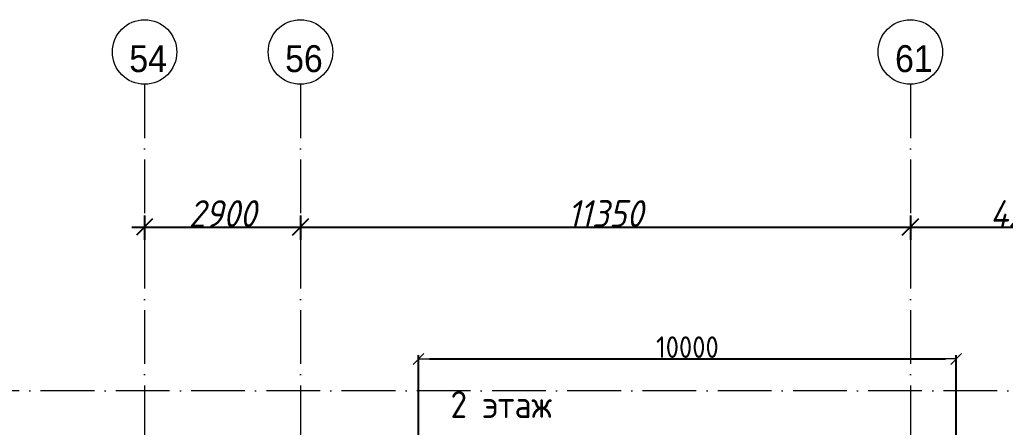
# Model space of a CAD drawing. Header units: millimetres. Extents: x -537608 to 253996, y -217170 to 186033.
# Drawn here: x 15867 to 34208, y 52461 to 60041 of the extents above; entities that cross this region are included whole.
import ezdxf

# ---------------------------------------------------------------- set-up
doc = ezdxf.new("R2010")
doc.units = ezdxf.units.MM
doc.linetypes.add('50_200_ШТРИХ_1Т_ш5_п1_п1_', pattern=[1400, 1000, -200, 0, -200])
for name, color, linetype, lineweight in [('A-ANNO-DIMS', 7, 'Continuous', 9), ('Основные линии', 7, 'Continuous', 30), ('Размеры', 7, 'Continuous', 15)]:
    doc.layers.add(name, color=color, linetype=linetype, lineweight=lineweight)
for name, color, linetype, lineweight, true_color in [('Оси-1', 7, 'Continuous', 20, 0xaaaaaa), ('Оси-2', 7, 'Continuous', 9, 0xaaaaaa), ('Оси-3', 7, '50_200_ШТРИХ_1Т_ш5_п1_п1_', 9, 0xaaaaaa)]:
    doc.layers.add(name, color=color, linetype=linetype, lineweight=lineweight, true_color=true_color)
doc.styles.add('Arial', font='arial.ttf', dxfattribs={"width": 0.9, "height": 499.9999999999995})
doc.styles.add('ISOCPEUR_I_1', font='isocpeui.ttf', dxfattribs={"width": 0.9, "height": 499.9999999999999})
doc.styles.add('СПДС', font='isocpeur.ttf', dxfattribs={"width": 0.9})
doc.dimstyles.new('ISO-2_5_0_9К_БОЛЬШОЙ', dxfattribs={"dimscale": 304.8, "dimtxt": 497.9905879051576, "dimasz": 0.9842519685039369, "dimexe": 0.7874015748031495, "dimexo": 0, "dimgap": 0, "dimtad": 1, "dimdec": 0, "dimzin": 0, "dimdsep": 46, "dimtxsty": 'ISOCPEUR_I_1', "dimblk1": 'OBLIQUE', "dimblk2": 'OBLIQUE', "dimsah": 1, "dimcen": 0.09, "dimdle": 0.7874015748031495, "dimazin": 0, "dimtfac": 1, "dimtdec": 4, "dimtix": 1, "dimtmove": 0, "dimatfit": 3, "dimfxl": 1, "dimtvp": 1, "dimtolj": 1, "dimtzin": 0, "dimarcsym": 2})
doc.dimstyles.new('Больше Размера А3', dxfattribs={"dimtxt": 400, "dimasz": 200, "dimexe": 70, "dimexo": 100, "dimgap": 20, "dimtad": 1, "dimdec": 0, "dimrnd": 10, "dimzin": 0, "dimdsep": 46, "dimtxsty": 'СПДС', "dimblk": 'ARROWHEAD_6', "dimcen": 1, "dimclrd": 256, "dimclre": 256, "dimclrt": 256, "dimazin": 0, "dimtfac": 1, "dimtdec": 0, "dimtmove": 2, "dimatfit": 3, "dimfxl": 1, "dimtolj": 1, "dimtzin": 0, "dimarcsym": 0})

# ---------------------------------------------------------------- blocks, each defined once
blk = doc.blocks.new('Ось сетки - Круг_Ø6_00__ISO-2_5_0_9K_-17386508-АИ_План этажа_Стены_3')
at = {"layer": 'Оси-1'}
blk.add_circle((0, 0), 3.000000000000003, dxfattribs=at)
blk = doc.blocks.new('_Oblique')
at = {"color": 0, "linetype": 'ByBlock', "lineweight": -2}
blk.add_line((-0.5, -0.5), (0.5, 0.5), dxfattribs=at)
blk = doc.blocks.new('*D41')
at = {"layer": 'A-ANNO-DIMS', "color": 0, "lineweight": -2, "transparency": 16777216}
for p, q in [((18190.76629245981, 123762.2128225211), (18190.76629245981, 123310.0807881652)), ((21090.76629245981, 123762.2128225211), (21090.76629245981, 123310.0807881652)), ((17950.76629245981, 123550.0807881652), (21330.76629245981, 123550.0807881652))]:
    blk.add_line(p, q, dxfattribs=at)
at = {"layer": 'Defpoints', "color": 0, "transparency": 16777216}
for p in [(18190.76629245981, 123762.2128225211), (21090.76629245981, 123762.2128225211), (21090.76629245981, 123550.0807881652)]:
    blk.add_point(p, dxfattribs=at)
at = {"layer": 'A-ANNO-DIMS', "color": 0, "lineweight": -2, "transparency": 16777216, "xscale": 300, "yscale": 300, "zscale": 300, "rotation": 180}
blk.add_blockref('_Oblique', (18190.76629245981, 123550.0807881652), dxfattribs=at)
at = {"layer": 'A-ANNO-DIMS', "color": 0, "lineweight": -2, "transparency": 16777216, "xscale": 300, "yscale": 300, "zscale": 300}
blk.add_blockref('_Oblique', (21090.76629245981, 123550.0807881652), dxfattribs=at)
at = {"layer": 'A-ANNO-DIMS', "color": 0, "transparency": 16777216, "insert": (19640.76629245981, 123800.0807881652), "char_height": 499.9999999999999, "width": 1516.95594469571, "attachment_point": 5, "style": 'ISOCPEUR_I_1'}
blk.add_mtext('\\A1;2900', dxfattribs=at)
blk = doc.blocks.new('*D42')
at = {"layer": 'A-ANNO-DIMS', "color": 0, "lineweight": -2, "transparency": 16777216}
for p, q in [((21090.76629245981, 123762.2128225211), (21090.76629245981, 123310.0807881652)), ((32440.76629245923, 123762.212822521), (32440.76629245923, 123310.0807881652)), ((20850.76629245981, 123550.0807881652), (32680.76629245923, 123550.0807881652))]:
    blk.add_line(p, q, dxfattribs=at)
at = {"layer": 'Defpoints', "color": 0, "transparency": 16777216}
for p in [(21090.76629245981, 123762.2128225211), (32440.76629245923, 123762.212822521), (32440.76629245923, 123550.0807881652)]:
    blk.add_point(p, dxfattribs=at)
at = {"layer": 'A-ANNO-DIMS', "color": 0, "lineweight": -2, "transparency": 16777216, "xscale": 300, "yscale": 300, "zscale": 300, "rotation": 180}
blk.add_blockref('_Oblique', (21090.76629245981, 123550.0807881652), dxfattribs=at)
at = {"layer": 'A-ANNO-DIMS', "color": 0, "lineweight": -2, "transparency": 16777216, "xscale": 300, "yscale": 300, "zscale": 300}
blk.add_blockref('_Oblique', (32440.76629245923, 123550.0807881652), dxfattribs=at)
at = {"layer": 'A-ANNO-DIMS', "color": 0, "transparency": 16777216, "insert": (26765.76629245952, 123800.0807881652), "char_height": 499.9999999999999, "width": 1666.353121067257, "attachment_point": 5, "style": 'ISOCPEUR_I_1'}
blk.add_mtext('\\A1;11350', dxfattribs=at)
blk = doc.blocks.new('*D43')
at = {"layer": 'A-ANNO-DIMS', "color": 0, "lineweight": -2, "transparency": 16777216}
for p, q in [((32440.76629245923, 123762.212822521), (32440.76629245923, 123310.0807881652)), ((36690.76629245958, 123762.212822521), (36690.76629245958, 123310.0807881652)), ((32200.76629245923, 123550.0807881652), (36930.76629245958, 123550.0807881652))]:
    blk.add_line(p, q, dxfattribs=at)
at = {"layer": 'Defpoints', "color": 0, "transparency": 16777216}
for p in [(32440.76629245923, 123762.212822521), (36690.76629245958, 123762.212822521), (36690.76629245958, 123550.0807881652)]:
    blk.add_point(p, dxfattribs=at)
at = {"layer": 'A-ANNO-DIMS', "color": 0, "lineweight": -2, "transparency": 16777216, "xscale": 300, "yscale": 300, "zscale": 300, "rotation": 180}
blk.add_blockref('_Oblique', (32440.76629245923, 123550.0807881652), dxfattribs=at)
at = {"layer": 'A-ANNO-DIMS', "color": 0, "lineweight": -2, "transparency": 16777216, "xscale": 300, "yscale": 300, "zscale": 300}
blk.add_blockref('_Oblique', (36690.76629245958, 123550.0807881652), dxfattribs=at)
at = {"layer": 'A-ANNO-DIMS', "color": 0, "transparency": 16777216, "insert": (34565.7662924594, 123800.0807881652), "char_height": 499.9999999999999, "width": 1562.924306656187, "attachment_point": 5, "style": 'ISOCPEUR_I_1'}
blk.add_mtext('\\A1;4250', dxfattribs=at)
blk = doc.blocks.new('ARROWHEAD_6')
at = {"color": 0, "linetype": 'Continuous'}
for p, q in [((0, 0), (-1, 0)), ((-0.5, -0.5), (0.5, 0.5))]:
    blk.add_line(p, q, dxfattribs=at)
blk = doc.blocks.new('*D107')
at = {"layer": 'Defpoints', "color": 0, "transparency": 16777216}
for p in [(33293.76629245946, 53731.56626497163), (23289.76629245946, 52187.756725091), (33293.76629245946, 51950.756725091)]:
    blk.add_point(p, dxfattribs=at)
at = {"layer": 'Размеры', "lineweight": -2, "transparency": 16777216}
for p, q in [((23289.76629245946, 52287.756725091), (23289.76629245946, 53801.56626497163)), ((33293.76629245946, 52050.756725091), (33293.76629245946, 53801.56626497163)), ((23489.76629245946, 53731.56626497163), (33093.76629245946, 53731.56626497163))]:
    blk.add_line(p, q, dxfattribs=at)
at = {"layer": 'Размеры', "lineweight": -2, "transparency": 16777216, "xscale": 200, "yscale": 200, "zscale": 200, "rotation": 180}
blk.add_blockref('ARROWHEAD_6', (23289.76629245946, 53731.56626497163), dxfattribs=at)
at = {"layer": 'Размеры', "lineweight": -2, "transparency": 16777216, "xscale": 200, "yscale": 200, "zscale": 200}
blk.add_blockref('ARROWHEAD_6', (33293.76629245946, 53731.56626497163), dxfattribs=at)
at = {"layer": 'Размеры', "transparency": 16777216, "insert": (28291.76629245946, 53951.56626497163), "char_height": 400, "attachment_point": 5, "style": 'СПДС'}
blk.add_mtext('\\A1;10000', dxfattribs=at)
blk = doc.blocks.new('osi')
at = {"layer": 'Оси-3'}
for p, q in [((18190.76629245981, 126205.7272213881), (18190.7662924597, 83013.92190330967)), ((21090.76629245981, 126205.727221388), (21090.7662924597, 83013.92190330967)), ((32440.76629245923, 126205.727221388), (32440.76629245923, 83013.92190330967)), ((48058.72818769132, 120505.8139574398), (6276.785662427095, 120505.8139574399))]:
    blk.add_line(p, q, dxfattribs=at)
at = {"layer": 'Оси-1', "xscale": 199.9999999999999, "yscale": 199.9999999999999, "zscale": 199.9999999999999, "rotation": 180}
for p in [(18190.7662924597, 126805.727221388), (21090.76629245981, 126805.727221388), (32440.76629245911, 126805.727221388)]:
    blk.add_blockref('Ось сетки - Круг_Ø6_00__ISO-2_5_0_9K_-17386508-АИ_План этажа_Стены_3', p, dxfattribs=at)
at = {"layer": 'Оси-2', "char_height": 499.9999999999995, "width": 701.9999999999993, "attachment_point": 5, "line_spacing_factor": 0.9364389825664476, "style": 'Arial'}
for s, insert in [('\\pxqc,t4.572,9.144,13.716,18.288,22.86,27.432,32.004,36.576,41.148,45.72,50.292,54.864,59.436,64.008,68.58,73.152,77.724,82.296,86.868,91.44,96.012,100.584,105.156,109.728,114.3,118.872,123.444,128.016,132.588,137.16,141.732,146.304;{54}', (18255.92293149362, 126678.5627361972)), ('\\pxqc,t4.572,9.144,13.716,18.288,22.86,27.432,32.004,36.576,41.148,45.72,50.292,54.864,59.436,64.008,68.58,73.152,77.724,82.296,86.868,91.44,96.012,100.584,105.156,109.728,114.3,118.872,123.444,128.016,132.588,137.16,141.732,146.304;{56}', (21155.92293149374, 126678.5627361972)), ('\\pxqc,t4.572,9.144,13.716,18.288,22.86,27.432,32.004,36.576,41.148,45.72,50.292,54.864,59.436,64.008,68.58,73.152,77.724,82.296,86.868,91.44,96.012,100.584,105.156,109.728,114.3,118.872,123.444,128.016,132.588,137.16,141.732,146.304;{61}', (32505.92293149304, 126678.5627361972))]:
    blk.add_mtext(s, dxfattribs=dict(at, insert=insert))
at = {"layer": 'A-ANNO-DIMS'}
for base, p1, p2, override, picture, middle in [((21090.76629245981, 123550.0807881652), (18190.76629245981, 123762.2128225211), (21090.76629245981, 123762.2128225211), {"dimpost": '<>', "dimfxl": 2900.000000000029}, '*D41', (19640.76629245981, 123800.0807881652)), ((32440.76629245923, 123550.0807881652), (21090.76629245981, 123762.2128225211), (32440.76629245923, 123762.212822521), {"dimpost": '<>', "dimfxl": 11349.99999999942}, '*D42', (26765.76629245952, 123800.0807881652)), ((36690.76629245958, 123550.0807881652), (32440.76629245923, 123762.212822521), (36690.76629245958, 123762.212822521), {"dimpost": '<>', "dimfxl": 4250.000000000306}, '*D43', (34565.7662924594, 123800.0807881652))]:
    dim = blk.add_linear_dim(base=base, p1=p1, p2=p2, dimstyle='ISO-2_5_0_9К_БОЛЬШОЙ', override=override, dxfattribs=at)
    dim.commit()
    dim.dimension.update_dxf_attribs({"geometry": picture, "text_midpoint": middle})

msp = doc.modelspace()

# ---------------------------------------------------------------- block references
msp.add_blockref('osi', (-1.164153218269348e-10, -67365.05723234877))

# ---------------------------------------------------------------- texts
at = {"layer": 'Основные линии', "insert": (23884.35144968727, 53134.9093449387), "char_height": 500, "attachment_point": 1, "style": 'СПДС'}
msp.add_mtext_dynamic_manual_height_columns('2 этаж ', width=2291.007888739466, gutter_width=1622.423055010088, heights=[0], dxfattribs=at)

# ---------------------------------------------------------------- dimensions: what is measured, and where the dimension line sits
at = {"layer": 'Размеры'}
dim = msp.add_linear_dim(base=(33293.76629245946, 53731.56626497163), p1=(23289.76629245946, 52187.756725091), p2=(33293.76629245946, 51950.756725091), dimstyle='Больше Размера А3', dxfattribs=at)
dim.commit()
dim.dimension.update_dxf_attribs({"geometry": '*D107', "text_midpoint": (28291.76629245946, 53951.56626497163)})

doc.saveas('drawing.dxf')
